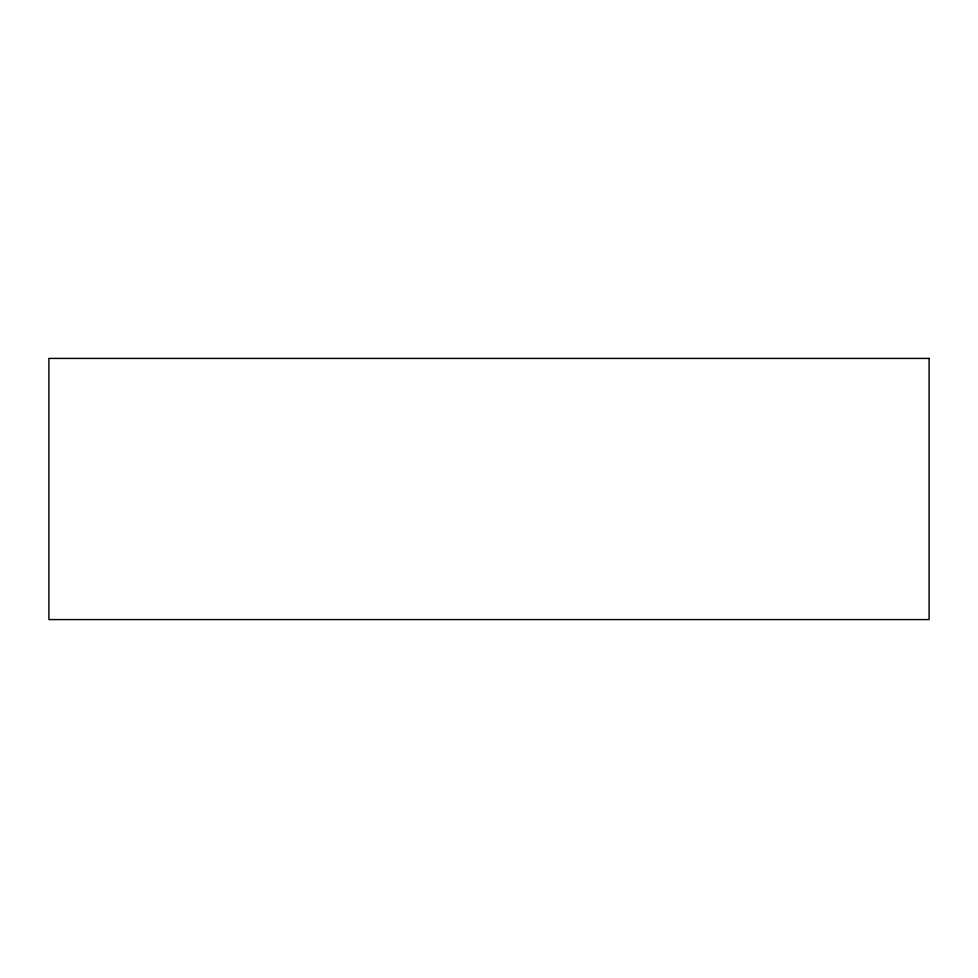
<?xml version="1.0" encoding="UTF-8"?>
<svg xmlns="http://www.w3.org/2000/svg" width="978" height="978" viewBox="0 0 978 978"><rect width="100%" height="100%" fill="white"/><g stroke="black" fill="none" stroke-linecap="round" stroke-linejoin="round"><path stroke-width="1.47" d="M929.1 358.413L48.9 358.413L48.9 619.587L929.1 619.587L929.1 358.413"/></g></svg>
